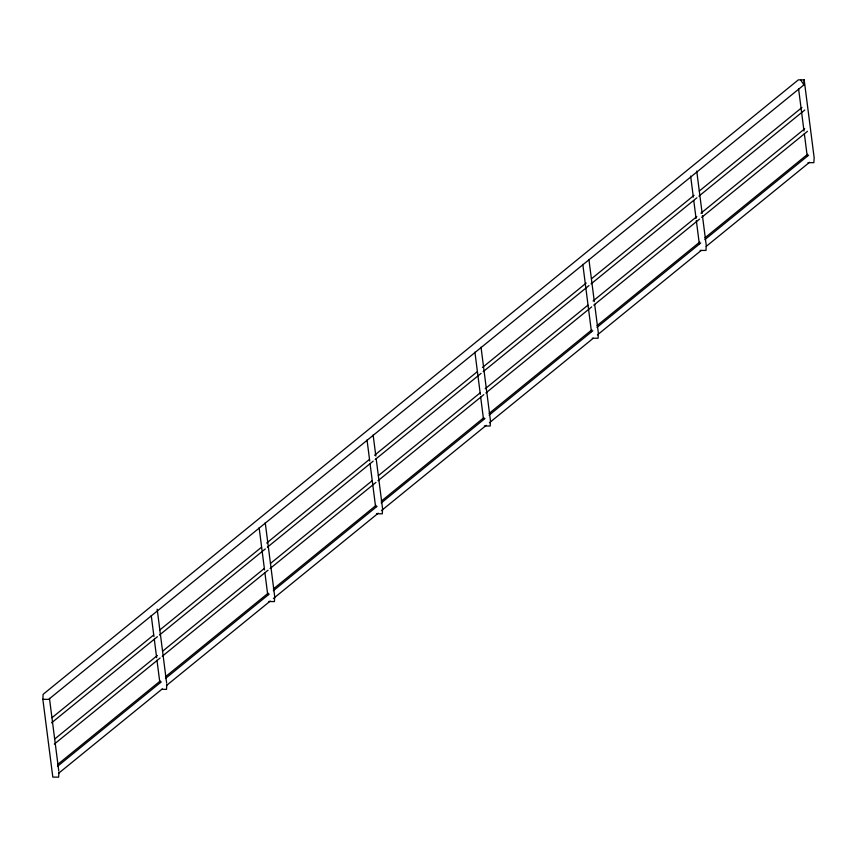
<?xml version="1.0" encoding="UTF-8"?>
<svg xmlns="http://www.w3.org/2000/svg" width="857" height="857" viewBox="0 0 857 857"><rect width="100%" height="100%" fill="white"/><g stroke="black" fill="none" stroke-linecap="round" stroke-linejoin="round"><path stroke-width="1.29" d="M58.919 772.136L58.64 777.149L52.813 777.106L42.85 699.323L43.129 694.32L798.36 79.851L804.187 79.894L814.15 157.677L813.871 162.68L808.044 162.637M166.804 684.357L166.526 689.36L161.866 689.328M42.85 699.323L48.678 699.366L803.909 84.907L804.187 79.894M51.934 717.748L153.607 635.026M159.831 629.97L261.492 547.248M266.677 543.027L369.388 459.47M374.573 455.249L477.274 371.692M482.459 367.471L586.199 283.067M591.394 278.846L694.095 195.289M699.28 191.068L801.981 107.5M51.591 722.805L157.409 636.708M159.488 635.026L265.306 548.93M267.373 547.237L373.191 461.152M375.27 459.459L481.088 373.373M483.155 371.681L588.973 285.585M591.051 283.903L696.87 197.806M698.937 196.124L804.755 110.028M54.666 739.034L157.367 655.476M162.551 651.256L264.224 568.534M270.448 563.477L372.109 480.756M378.333 475.689L480.006 392.977M485.191 388.757L587.891 305.199M593.076 300.978L696.816 216.575M700.972 213.189L804.712 128.786M54.323 744.09L160.141 657.994M162.209 656.312L268.027 570.216M270.105 568.523L375.923 482.437M377.991 480.745L483.809 394.659M485.887 392.967L591.705 306.87M593.772 305.188L699.591 219.092M701.669 217.41L807.487 131.314M57.558 764.53L160.259 680.972M165.455 676.751L268.155 593.194M273.34 588.973L376.041 505.416M381.236 501.195L483.937 417.627M489.122 413.406L591.823 329.849M597.018 325.628L699.719 242.07M704.904 237.85L807.605 154.292M57.537 766.297L161.277 681.893M165.433 678.519L269.173 594.115M273.319 590.741L377.059 506.337M381.215 502.963L484.955 418.559M489.101 415.184L592.84 330.77M596.997 327.395L700.737 242.992M704.883 239.617L808.622 155.213M58.447 773.4L162.294 688.91M166.44 685.525L270.287 601.046M273.404 598.507L378.28 513.182M381.397 510.643L486.273 425.318M489.39 422.78L593.226 338.29M597.383 334.916L701.23 250.426M706.211 246.377L809.544 162.305M700.158 250.426L705.975 250.458L706.264 245.456L702.429 215.568M592.262 338.204L598.09 338.247L598.368 333.234L594.651 304.235M484.376 425.983L490.193 426.025L490.483 421.023L481.023 347.192M376.491 513.761L382.308 513.804L382.586 508.801L376.169 458.699M268.595 601.539L274.422 601.582L274.701 596.579L265.242 522.749M800.867 80.247L803.909 84.907M798.595 88.817L803.995 131.003M804.337 133.638L807.208 156.049M696.741 171.121L702.162 213.447M690.635 176.081L693.334 197.121M693.763 200.527L696.055 218.406M696.334 220.538L699.323 243.924M588.909 259.414L594.319 301.6M582.814 264.374L591.426 331.605M474.917 352.152L480.327 394.338M480.659 396.984L483.53 419.394M373.127 434.97L375.837 456.063M367.032 439.941L369.731 461.034M370.063 463.669L375.645 507.173M259.135 527.719L264.545 569.905M264.877 572.54L267.748 594.951M157.185 609.22L166.633 683.04M151.25 615.497L153.949 636.59M154.292 639.226L156.649 657.683M156.992 660.318L159.863 682.729M49.46 698.316L58.747 770.818"/></g></svg>
